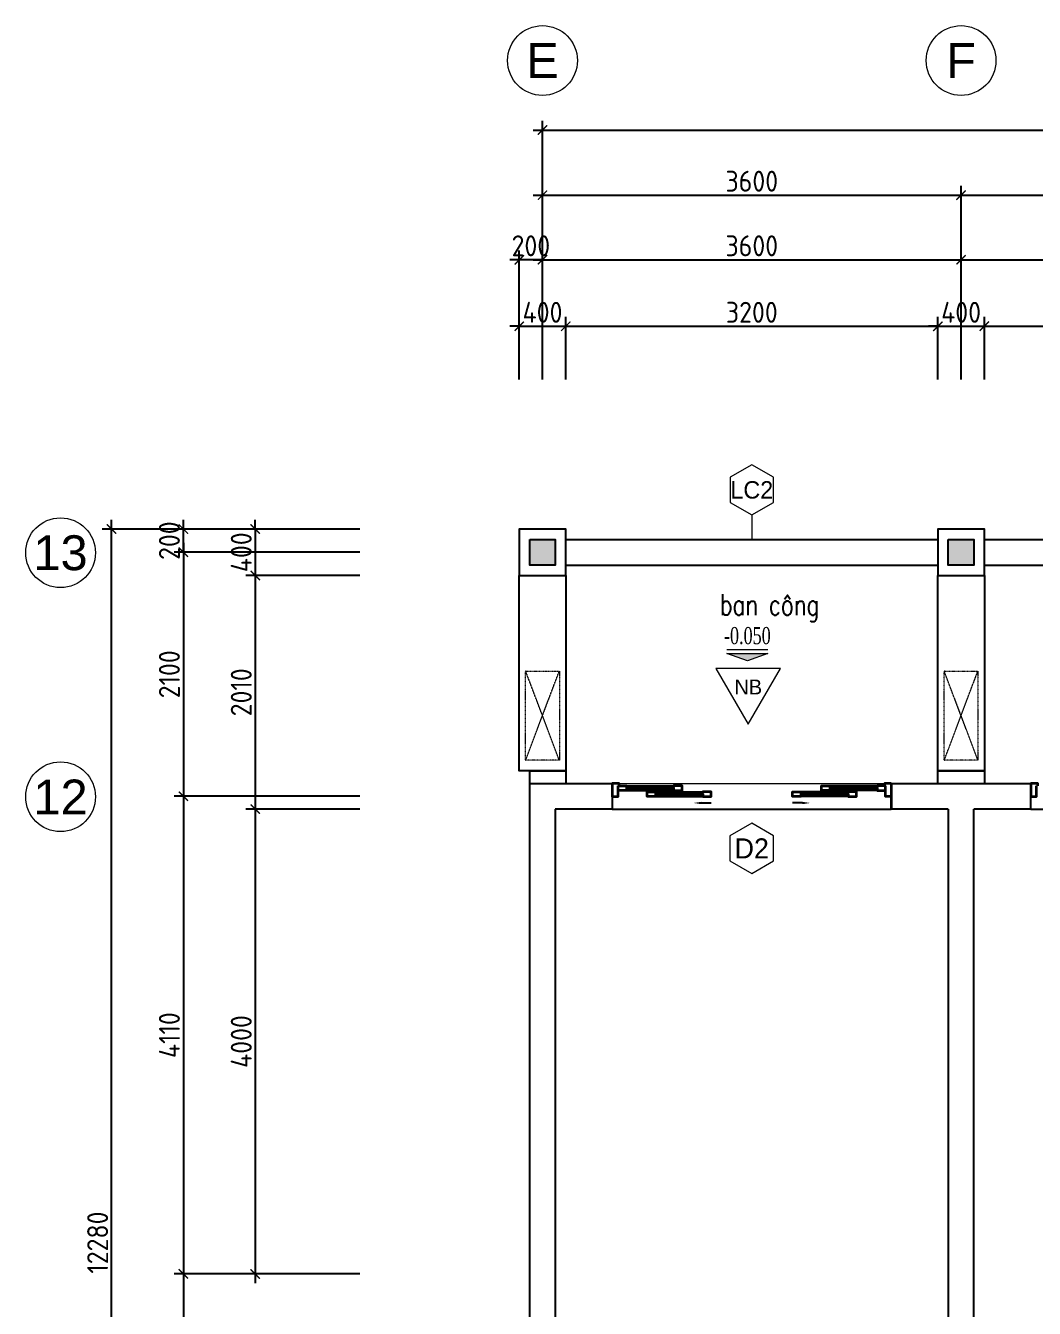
# Model space of a CAD drawing. Header units: millimetres. Extents: x 370 to 37395, y 1571 to 23130.
# Drawn here: x 370 to 9045, y 12093 to 23130 of the extents above; entities that cross this region are included whole.
import ezdxf
from ezdxf.enums import TextEntityAlignment as Align

# ---------------------------------------------------------------- set-up
doc = ezdxf.new("R2010")
doc.units = ezdxf.units.MM
doc.linetypes.add('HIDDEN2', pattern=[0.1875, 0.125, -0.0625])
for name, color, linetype, lineweight in [('252 DIM', 251, 'Continuous', 5), ('KHUAT', 254, 'HIDDEN2', 15), ('NEW', 11, 'Continuous', 35), ('ZONES', 7, 'Continuous', 18)]:
    doc.layers.add(name, color=color, linetype=linetype, lineweight=lineweight)
for name, color, linetype in [('Dim', 144, 'Continuous'), ('HATCH', 8, 'Continuous'), ('MURC', 7, 'Continuous'), ('TEXT', 11, 'Continuous'), ('THAY', 9, 'Continuous'), ('tuong', 11, 'Continuous')]:
    doc.layers.add(name, color=color, linetype=linetype)
doc.styles.add('ARIALH', font='VnArialH.TTF')
doc.styles.add('AVANTH', font='VnAvantH.TTF')
doc.styles.add('ISOCP', font='isocp.shx')
doc.styles.add('VNS', font='vntimeh.shx', dxfattribs={"width": 0.7})
doc.styles.add('VNSIMLI', font='vnsimli.shx', dxfattribs={"width": 0.75})
doc.dimstyles.new('1-100', dxfattribs={"dimtxt": 180, "dimasz": 80, "dimexe": 80, "dimexo": 0, "dimgap": 30, "dimtad": 1, "dimdec": 0, "dimzin": 0, "dimdsep": 46, "dimtxsty": 'ISOCP', "dimblk1": 'ARCHTICK', "dimblk2": 'ARCHTICK', "dimsah": 1, "dimcen": 0.09, "dimdle": 80, "dimclrd": 8, "dimclre": 256, "dimclrt": 11, "dimadec": 0, "dimazin": 0, "dimtfac": 1, "dimtdec": 0, "dimtix": 1, "dimtmove": 2, "dimatfit": 3, "dimldrblk": 'ARCHTICK', "dimfxl": 80, "dimtolj": 1, "dimtzin": 0, "dimlwd": -1, "dimarcsym": 0})

# ---------------------------------------------------------------- blocks, each defined once
blk = doc.blocks.new('_ArchTick')
at = {"color": 0, "linetype": 'ByBlock', "const_width": 0.15}
blk.add_lwpolyline([(-0.5, -0.5), (0.5, 0.5)], dxfattribs=at)
blk = doc.blocks.new('*D654')
at = {"layer": 'Defpoints', "color": 0, "transparency": 16777216}
for p in [(5015, 20544), (4615, 20085), (5015, 20085)]:
    blk.add_point(p, dxfattribs=at)
at = {"layer": 'Dim', "color": 8, "transparency": 16777216}
for p, q in [((4615, 20544), (4535, 20544)), ((4615, 20544), (5015, 20544)), ((5015, 20544), (5095, 20544))]:
    blk.add_line(p, q, dxfattribs=at)
at = {"layer": 'Dim', "lineweight": -2, "transparency": 16777216}
for p, q in [((4615, 20085), (4615, 20624)), ((5015, 20085), (5015, 20624))]:
    blk.add_line(p, q, dxfattribs=at)
at = {"layer": 'Dim', "color": 8, "transparency": 16777216, "xscale": 80, "yscale": 80, "zscale": 80}
blk.add_blockref('_ArchTick', (4615, 20544), dxfattribs=at)
at = {"layer": 'Dim', "color": 8, "transparency": 16777216, "xscale": 80, "yscale": 80, "zscale": 80, "rotation": 180}
blk.add_blockref('_ArchTick', (5015, 20544), dxfattribs=at)
at = {"layer": 'Dim', "color": 11, "transparency": 16777216, "insert": (4815, 20664), "char_height": 180, "attachment_point": 5, "style": 'ISOCP'}
blk.add_mtext('\\A1;400', dxfattribs=at)
blk = doc.blocks.new('*D655')
at = {"layer": 'Defpoints', "color": 0, "transparency": 16777216}
for p in [(8215, 20544), (5015, 20085), (8215, 20085)]:
    blk.add_point(p, dxfattribs=at)
at = {"layer": 'Dim', "color": 8, "transparency": 16777216}
blk.add_line((4935, 20544), (8295, 20544), dxfattribs=at)
at = {"layer": 'Dim', "lineweight": -2, "transparency": 16777216}
for p, q in [((5015, 20085), (5015, 20624)), ((8215, 20085), (8215, 20624))]:
    blk.add_line(p, q, dxfattribs=at)
at = {"layer": 'Dim', "color": 8, "transparency": 16777216, "xscale": 80, "yscale": 80, "zscale": 80, "rotation": 180}
blk.add_blockref('_ArchTick', (5015, 20544), dxfattribs=at)
at = {"layer": 'Dim', "color": 8, "transparency": 16777216, "xscale": 80, "yscale": 80, "zscale": 80}
blk.add_blockref('_ArchTick', (8215, 20544), dxfattribs=at)
at = {"layer": 'Dim', "color": 11, "transparency": 16777216, "insert": (6615, 20664), "char_height": 180, "attachment_point": 5, "style": 'ISOCP'}
blk.add_mtext('\\A1;3200', dxfattribs=at)
blk = doc.blocks.new('*D656')
at = {"layer": 'Defpoints', "color": 0, "transparency": 16777216}
for p in [(8615, 20544), (8215, 20085), (8615, 20085)]:
    blk.add_point(p, dxfattribs=at)
at = {"layer": 'Dim', "color": 8, "transparency": 16777216}
for p, q in [((8215, 20544), (8135, 20544)), ((8215, 20544), (8615, 20544)), ((8615, 20544), (8695, 20544))]:
    blk.add_line(p, q, dxfattribs=at)
at = {"layer": 'Dim', "lineweight": -2, "transparency": 16777216}
for p, q in [((8215, 20085), (8215, 20624)), ((8615, 20085), (8615, 20624))]:
    blk.add_line(p, q, dxfattribs=at)
at = {"layer": 'Dim', "color": 8, "transparency": 16777216, "xscale": 80, "yscale": 80, "zscale": 80}
blk.add_blockref('_ArchTick', (8215, 20544), dxfattribs=at)
at = {"layer": 'Dim', "color": 8, "transparency": 16777216, "xscale": 80, "yscale": 80, "zscale": 80, "rotation": 180}
blk.add_blockref('_ArchTick', (8615, 20544), dxfattribs=at)
at = {"layer": 'Dim', "color": 11, "transparency": 16777216, "insert": (8415, 20664), "char_height": 180, "attachment_point": 5, "style": 'ISOCP'}
blk.add_mtext('\\A1;400', dxfattribs=at)
blk = doc.blocks.new('*D637')
at = {"layer": 'Defpoints', "color": 0, "transparency": 16777216}
for p in [(11815, 20544), (8615, 20085), (11815, 20085)]:
    blk.add_point(p, dxfattribs=at)
at = {"layer": 'Dim', "color": 8, "transparency": 16777216}
blk.add_line((8535, 20544), (11895, 20544), dxfattribs=at)
at = {"layer": 'Dim', "lineweight": -2, "transparency": 16777216}
for p, q in [((8615, 20085), (8615, 20624)), ((11815, 20085), (11815, 20624))]:
    blk.add_line(p, q, dxfattribs=at)
at = {"layer": 'Dim', "color": 8, "transparency": 16777216, "xscale": 80, "yscale": 80, "zscale": 80, "rotation": 180}
blk.add_blockref('_ArchTick', (8615, 20544), dxfattribs=at)
at = {"layer": 'Dim', "color": 8, "transparency": 16777216, "xscale": 80, "yscale": 80, "zscale": 80}
blk.add_blockref('_ArchTick', (11815, 20544), dxfattribs=at)
at = {"layer": 'Dim', "color": 11, "transparency": 16777216, "insert": (10215, 20664), "char_height": 180, "attachment_point": 5, "style": 'ISOCP'}
blk.add_mtext('\\A1;3200', dxfattribs=at)
blk = doc.blocks.new('*D604')
at = {"layer": 'Defpoints', "color": 0, "transparency": 16777216}
for p in [(8415, 21116), (4815, 20085), (8415, 20085)]:
    blk.add_point(p, dxfattribs=at)
at = {"layer": 'Dim', "lineweight": -2, "transparency": 16777216}
for p, q in [((4815, 20085), (4815, 21196)), ((8415, 20085), (8415, 21196))]:
    blk.add_line(p, q, dxfattribs=at)
at = {"layer": 'Dim', "color": 8, "transparency": 16777216}
blk.add_line((4735, 21116), (8495, 21116), dxfattribs=at)
at = {"layer": 'Dim', "color": 8, "transparency": 16777216, "xscale": 80, "yscale": 80, "zscale": 80, "rotation": 180}
blk.add_blockref('_ArchTick', (4815, 21116), dxfattribs=at)
at = {"layer": 'Dim', "color": 8, "transparency": 16777216, "xscale": 80, "yscale": 80, "zscale": 80}
blk.add_blockref('_ArchTick', (8415, 21116), dxfattribs=at)
at = {"layer": 'Dim', "color": 11, "transparency": 16777216, "insert": (6615, 21236), "char_height": 180, "attachment_point": 5, "style": 'ISOCP'}
blk.add_mtext('\\A1;3600', dxfattribs=at)
blk = doc.blocks.new('*D605')
at = {"layer": 'Defpoints', "color": 0, "transparency": 16777216}
for p in [(12015, 21116), (8415, 20085), (12015, 20085)]:
    blk.add_point(p, dxfattribs=at)
at = {"layer": 'Dim', "lineweight": -2, "transparency": 16777216}
for p, q in [((8415, 20085), (8415, 21196)), ((12015, 20085), (12015, 21196))]:
    blk.add_line(p, q, dxfattribs=at)
at = {"layer": 'Dim', "color": 8, "transparency": 16777216}
blk.add_line((8335, 21116), (12095, 21116), dxfattribs=at)
at = {"layer": 'Dim', "color": 8, "transparency": 16777216, "xscale": 80, "yscale": 80, "zscale": 80, "rotation": 180}
blk.add_blockref('_ArchTick', (8415, 21116), dxfattribs=at)
at = {"layer": 'Dim', "color": 8, "transparency": 16777216, "xscale": 80, "yscale": 80, "zscale": 80}
blk.add_blockref('_ArchTick', (12015, 21116), dxfattribs=at)
at = {"layer": 'Dim', "color": 11, "transparency": 16777216, "insert": (10215, 21236), "char_height": 180, "attachment_point": 5, "style": 'ISOCP'}
blk.add_mtext('\\A1;3600', dxfattribs=at)
blk = doc.blocks.new('*D610')
at = {"layer": 'Defpoints', "color": 0, "transparency": 16777216}
for p in [(4615, 21116), (4615, 20085), (4815, 20085)]:
    blk.add_point(p, dxfattribs=at)
at = {"layer": 'Dim', "lineweight": -2, "transparency": 16777216}
for p, q in [((4615, 20085), (4615, 21196)), ((4815, 20085), (4815, 21196))]:
    blk.add_line(p, q, dxfattribs=at)
at = {"layer": 'Dim', "color": 8, "transparency": 16777216}
for p, q in [((4615, 21116), (4535, 21116)), ((4815, 21116), (4615, 21116)), ((4815, 21116), (4895, 21116))]:
    blk.add_line(p, q, dxfattribs=at)
at = {"layer": 'Dim', "color": 8, "transparency": 16777216, "xscale": 80, "yscale": 80, "zscale": 80}
blk.add_blockref('_ArchTick', (4615, 21116), dxfattribs=at)
at = {"layer": 'Dim', "color": 8, "transparency": 16777216, "xscale": 80, "yscale": 80, "zscale": 80, "rotation": 180}
blk.add_blockref('_ArchTick', (4815, 21116), dxfattribs=at)
at = {"layer": 'Dim', "color": 11, "transparency": 16777216, "insert": (4715, 21236), "char_height": 180, "attachment_point": 5, "style": 'ISOCP'}
blk.add_mtext('\\A1;200', dxfattribs=at)
blk = doc.blocks.new('*D600')
at = {"layer": 'Defpoints', "color": 0, "transparency": 16777216}
for p in [(3244, 18799), (2344, 18399), (3244, 18399)]:
    blk.add_point(p, dxfattribs=at)
at = {"layer": 'Dim', "color": 8, "transparency": 16777216}
for p, q in [((2344, 18799), (2344, 18879)), ((2344, 18799), (2344, 18399)), ((2344, 18399), (2344, 18319))]:
    blk.add_line(p, q, dxfattribs=at)
at = {"layer": 'Dim', "lineweight": -2, "transparency": 16777216}
for p, q in [((3244, 18799), (2264, 18799)), ((3244, 18399), (2264, 18399))]:
    blk.add_line(p, q, dxfattribs=at)
at = {"layer": 'Dim', "color": 8, "transparency": 16777216, "xscale": 80, "yscale": 80, "zscale": 80}
for p, rotation in [((2344, 18799), 270), ((2344, 18399), 90)]:
    blk.add_blockref('_ArchTick', p, dxfattribs=dict(at, rotation=rotation))
at = {"layer": 'Dim', "color": 11, "transparency": 16777216, "insert": (2224, 18599), "char_height": 180, "attachment_point": 5, "rotation": 90, "style": 'ISOCP'}
blk.add_mtext('\\A1;400', dxfattribs=at)
blk = doc.blocks.new('*D601')
at = {"layer": 'Defpoints', "color": 0, "transparency": 16777216}
for p in [(3244, 18399), (2344, 16389), (3244, 16389)]:
    blk.add_point(p, dxfattribs=at)
at = {"layer": 'Dim', "color": 8, "transparency": 16777216}
blk.add_line((2344, 18479), (2344, 16309), dxfattribs=at)
at = {"layer": 'Dim', "lineweight": -2, "transparency": 16777216}
for p, q in [((3244, 18399), (2264, 18399)), ((3244, 16389), (2264, 16389))]:
    blk.add_line(p, q, dxfattribs=at)
at = {"layer": 'Dim', "color": 8, "transparency": 16777216, "xscale": 80, "yscale": 80, "zscale": 80}
for p, rotation in [((2344, 18399), 90), ((2344, 16389), 270)]:
    blk.add_blockref('_ArchTick', p, dxfattribs=dict(at, rotation=rotation))
at = {"layer": 'Dim', "color": 11, "transparency": 16777216, "insert": (2224, 17394), "char_height": 180, "attachment_point": 5, "rotation": 90, "style": 'ISOCP'}
blk.add_mtext('\\A1;2010', dxfattribs=at)
blk = doc.blocks.new('*D611')
at = {"layer": 'Defpoints', "color": 0, "transparency": 16777216}
for p in [(3244, 16389), (2344, 12389), (3244, 12389)]:
    blk.add_point(p, dxfattribs=at)
at = {"layer": 'Dim', "color": 8, "transparency": 16777216}
blk.add_line((2344, 16469), (2344, 12309), dxfattribs=at)
at = {"layer": 'Dim', "lineweight": -2, "transparency": 16777216}
for p, q in [((3244, 16389), (2264, 16389)), ((3244, 12389), (2264, 12389))]:
    blk.add_line(p, q, dxfattribs=at)
at = {"layer": 'Dim', "color": 8, "transparency": 16777216, "xscale": 80, "yscale": 80, "zscale": 80}
for p, rotation in [((2344, 16389), 90), ((2344, 12389), 270)]:
    blk.add_blockref('_ArchTick', p, dxfattribs=dict(at, rotation=rotation))
at = {"layer": 'Dim', "color": 11, "transparency": 16777216, "insert": (2224, 14389), "char_height": 180, "attachment_point": 5, "rotation": 90, "style": 'ISOCP'}
blk.add_mtext('\\A1;4000', dxfattribs=at)
blk = doc.blocks.new('*D612')
at = {"layer": 'Defpoints', "color": 0, "transparency": 16777216}
for p in [(3244, 18599), (1726, 16499), (3244, 16499)]:
    blk.add_point(p, dxfattribs=at)
at = {"layer": 'Dim', "color": 8, "transparency": 16777216}
blk.add_line((1726, 18679), (1726, 16419), dxfattribs=at)
at = {"layer": 'Dim', "lineweight": -2, "transparency": 16777216}
for p, q in [((3244, 18599), (1646, 18599)), ((3244, 16499), (1646, 16499))]:
    blk.add_line(p, q, dxfattribs=at)
at = {"layer": 'Dim', "color": 8, "transparency": 16777216, "xscale": 80, "yscale": 80, "zscale": 80}
for p, rotation in [((1726, 18599), 90), ((1726, 16499), 270)]:
    blk.add_blockref('_ArchTick', p, dxfattribs=dict(at, rotation=rotation))
at = {"layer": 'Dim', "color": 11, "transparency": 16777216, "insert": (1606, 17549), "char_height": 180, "attachment_point": 5, "rotation": 90, "style": 'ISOCP'}
blk.add_mtext('\\A1;2100', dxfattribs=at)
blk = doc.blocks.new('*D613')
at = {"layer": 'Defpoints', "color": 0, "transparency": 16777216}
for p in [(3244, 16499), (1726, 12389), (3244, 12389)]:
    blk.add_point(p, dxfattribs=at)
at = {"layer": 'Dim', "color": 8, "transparency": 16777216}
blk.add_line((1726, 16579), (1726, 12309), dxfattribs=at)
at = {"layer": 'Dim', "lineweight": -2, "transparency": 16777216}
for p, q in [((3244, 16499), (1646, 16499)), ((3244, 12389), (1646, 12389))]:
    blk.add_line(p, q, dxfattribs=at)
at = {"layer": 'Dim', "color": 8, "transparency": 16777216, "xscale": 80, "yscale": 80, "zscale": 80}
for p, rotation in [((1726, 16499), 90), ((1726, 12389), 270)]:
    blk.add_blockref('_ArchTick', p, dxfattribs=dict(at, rotation=rotation))
at = {"layer": 'Dim', "color": 11, "transparency": 16777216, "insert": (1606, 14444), "char_height": 180, "attachment_point": 5, "rotation": 90, "style": 'ISOCP'}
blk.add_mtext('\\A1;4110', dxfattribs=at)
blk = doc.blocks.new('*D614')
at = {"layer": 'Defpoints', "color": 0, "transparency": 16777216}
for p in [(3244, 12389), (1726, 8719), (3244, 8719)]:
    blk.add_point(p, dxfattribs=at)
at = {"layer": 'Dim', "lineweight": -2, "transparency": 16777216}
for p, q in [((3244, 12389), (1646, 12389)), ((3244, 8719), (1646, 8719))]:
    blk.add_line(p, q, dxfattribs=at)
at = {"layer": 'Dim', "color": 8, "transparency": 16777216}
blk.add_line((1726, 12469), (1726, 8639), dxfattribs=at)
at = {"layer": 'Dim', "color": 8, "transparency": 16777216, "xscale": 80, "yscale": 80, "zscale": 80}
for p, rotation in [((1726, 12389), 90), ((1726, 8719), 270)]:
    blk.add_blockref('_ArchTick', p, dxfattribs=dict(at, rotation=rotation))
at = {"layer": 'Dim', "color": 11, "transparency": 16777216, "insert": (1606, 10554), "char_height": 180, "attachment_point": 5, "rotation": 90, "style": 'ISOCP'}
blk.add_mtext('\\A1;3670', dxfattribs=at)
blk = doc.blocks.new('AXIS')
at = {"layer": 'ZONES'}
blk.add_circle((0, 0), 300, dxfattribs=at)
at = {"layer": 'ZONES', "style": 'ARIALH'}
blk.add_attdef('TENTRUCDINHVI', text='', height=300, dxfattribs=at).set_placement((0, 0), align=Align.MIDDLE)
blk = doc.blocks.new('*D616')
at = {"layer": 'Defpoints', "color": 0, "transparency": 16777216}
for p in [(1726, 18799), (3244, 18799), (3244, 18599)]:
    blk.add_point(p, dxfattribs=at)
at = {"layer": 'Dim', "color": 8, "transparency": 16777216}
for p, q in [((1726, 18799), (1726, 18879)), ((1726, 18599), (1726, 18799)), ((1726, 18599), (1726, 18519))]:
    blk.add_line(p, q, dxfattribs=at)
at = {"layer": 'Dim', "lineweight": -2, "transparency": 16777216}
for p, q in [((3244, 18799), (1646, 18799)), ((3244, 18599), (1646, 18599))]:
    blk.add_line(p, q, dxfattribs=at)
at = {"layer": 'Dim', "color": 8, "transparency": 16777216, "xscale": 80, "yscale": 80, "zscale": 80}
for p, rotation in [((1726, 18799), 270), ((1726, 18599), 90)]:
    blk.add_blockref('_ArchTick', p, dxfattribs=dict(at, rotation=rotation))
at = {"layer": 'Dim', "color": 11, "transparency": 16777216, "insert": (1606, 18699), "char_height": 180, "attachment_point": 5, "rotation": 90, "style": 'ISOCP'}
blk.add_mtext('\\A1;200', dxfattribs=at)
blk = doc.blocks.new('*D618')
at = {"layer": 'Defpoints', "color": 0, "transparency": 16777216}
for p in [(1109, 18799), (3244, 18799), (3244, 6519)]:
    blk.add_point(p, dxfattribs=at)
at = {"layer": 'Dim', "color": 8, "transparency": 16777216}
blk.add_line((1109, 6439), (1109, 18879), dxfattribs=at)
at = {"layer": 'Dim', "lineweight": -2, "transparency": 16777216}
for p, q in [((3244, 18799), (1029, 18799)), ((3244, 6519), (1029, 6519))]:
    blk.add_line(p, q, dxfattribs=at)
at = {"layer": 'Dim', "color": 8, "transparency": 16777216, "xscale": 80, "yscale": 80, "zscale": 80}
for p, rotation in [((1109, 18799), 90), ((1109, 6519), 270)]:
    blk.add_blockref('_ArchTick', p, dxfattribs=dict(at, rotation=rotation))
at = {"layer": 'Dim', "color": 11, "transparency": 16777216, "insert": (989, 12659), "char_height": 180, "attachment_point": 5, "rotation": 90, "style": 'ISOCP'}
blk.add_mtext('\\A1;12280', dxfattribs=at)
blk = doc.blocks.new('CAODO')
blk.add_hatch(color=256).paths.add_polyline_path([(0, 0), (-225, 80), (225, 80)])
blk.add_line((-225, 124), (225, 124))
blk.add_lwpolyline([(0, 0), (-225, 80), (225, 80), (0, 0)])
at = {"layer": 'ZONES', "style": 'VNS', "width": 0.7}
blk.add_attdef('CAODO', text='', height=187, dxfattribs=at).set_placement((0, 274), align=Align.MIDDLE)
blk = doc.blocks.new('*D623')
at = {"layer": 'Defpoints', "color": 0, "transparency": 16777216}
for p in [(8415, 21672), (4815, 20559), (8415, 20559)]:
    blk.add_point(p, dxfattribs=at)
at = {"layer": 'Dim', "lineweight": -2, "transparency": 16777216}
for p, q in [((4815, 20559), (4815, 21752)), ((8415, 20559), (8415, 21752))]:
    blk.add_line(p, q, dxfattribs=at)
at = {"layer": 'Dim', "color": 8, "transparency": 16777216}
blk.add_line((4735, 21672), (8495, 21672), dxfattribs=at)
at = {"layer": 'Dim', "color": 8, "transparency": 16777216, "xscale": 80, "yscale": 80, "zscale": 80, "rotation": 180}
blk.add_blockref('_ArchTick', (4815, 21672), dxfattribs=at)
at = {"layer": 'Dim', "color": 8, "transparency": 16777216, "xscale": 80, "yscale": 80, "zscale": 80}
blk.add_blockref('_ArchTick', (8415, 21672), dxfattribs=at)
at = {"layer": 'Dim', "color": 11, "transparency": 16777216, "insert": (6615, 21792), "char_height": 180, "attachment_point": 5, "style": 'ISOCP'}
blk.add_mtext('\\A1;3600', dxfattribs=at)
blk = doc.blocks.new('*D624')
at = {"layer": 'Defpoints', "color": 0, "transparency": 16777216}
for p in [(12015, 21672), (8415, 20559), (12015, 20559)]:
    blk.add_point(p, dxfattribs=at)
at = {"layer": 'Dim', "lineweight": -2, "transparency": 16777216}
for p, q in [((8415, 20559), (8415, 21752)), ((12015, 20559), (12015, 21752))]:
    blk.add_line(p, q, dxfattribs=at)
at = {"layer": 'Dim', "color": 8, "transparency": 16777216}
blk.add_line((8335, 21672), (12095, 21672), dxfattribs=at)
at = {"layer": 'Dim', "color": 8, "transparency": 16777216, "xscale": 80, "yscale": 80, "zscale": 80, "rotation": 180}
blk.add_blockref('_ArchTick', (8415, 21672), dxfattribs=at)
at = {"layer": 'Dim', "color": 8, "transparency": 16777216, "xscale": 80, "yscale": 80, "zscale": 80}
blk.add_blockref('_ArchTick', (12015, 21672), dxfattribs=at)
at = {"layer": 'Dim', "color": 11, "transparency": 16777216, "insert": (10215, 21792), "char_height": 180, "attachment_point": 5, "style": 'ISOCP'}
blk.add_mtext('\\A1;3600', dxfattribs=at)
blk = doc.blocks.new('*D592')
at = {"layer": 'Defpoints', "color": 0, "transparency": 16777216}
for p in [(33615, 22232), (4815, 20559), (33615, 20559)]:
    blk.add_point(p, dxfattribs=at)
at = {"layer": 'Dim', "lineweight": -2, "transparency": 16777216}
for p, q in [((4815, 20559), (4815, 22312)), ((33615, 20559), (33615, 22312))]:
    blk.add_line(p, q, dxfattribs=at)
at = {"layer": 'Dim', "color": 8, "transparency": 16777216}
blk.add_line((4735, 22232), (33695, 22232), dxfattribs=at)
at = {"layer": 'Dim', "color": 8, "transparency": 16777216, "xscale": 80, "yscale": 80, "zscale": 80, "rotation": 180}
blk.add_blockref('_ArchTick', (4815, 22232), dxfattribs=at)
at = {"layer": 'Dim', "color": 8, "transparency": 16777216, "xscale": 80, "yscale": 80, "zscale": 80}
blk.add_blockref('_ArchTick', (33615, 22232), dxfattribs=at)
at = {"layer": 'Dim', "color": 11, "transparency": 16777216, "insert": (19215, 22352), "char_height": 180, "attachment_point": 5, "style": 'ISOCP'}
blk.add_mtext('\\A1;28800', dxfattribs=at)
blk = doc.blocks.new('D-W')
blk.add_lwpolyline([(0, 0), (-260, -150), (-260, -450), (0, -600), (260, -450), (260, -150)], close=True)
at = {"layer": 'ZONES', "style": 'AVANTH'}
blk.add_attdef('DS', text='', height=240, dxfattribs=at).set_placement((0, -300), align=Align.MIDDLE)
blk = doc.blocks.new('MAT')
blk.add_lwpolyline([(-11, 95), (508, 995), (-531, 995)], close=True)
at = {"layer": 'ZONES', "style": 'AVANTH'}
blk.add_attdef('DS', text='', height=240, dxfattribs=at).set_placement((-11, 695), align=Align.MIDDLE)

msp = doc.modelspace()

# ---------------------------------------------------------------- hatches: boundary and pattern name
at = {"layer": 'HATCH'}
for points in [[(4924.9, 18488.6), (4704.9, 18488.6), (4704.9, 18708.6), (4924.9, 18708.6)], [(8524.9, 18488.6), (8304.9, 18488.6), (8304.9, 18708.6), (8524.9, 18708.6)]]:
    msp.add_hatch(color=256, dxfattribs=at).paths.add_polyline_path(points)

# ---------------------------------------------------------------- linework, layer by layer
at = {"layer": '252 DIM'}
msp.add_line((5414.9, 16608.6), (7814.9, 16608.6), dxfattribs=at)
at = {"layer": 'HATCH', "linetype": 'Continuous'}
for p, q in [((5414.9, 16388.6), (7814.9, 16388.6)), ((9014.9, 16388.6), (11414.9, 16388.6))]:
    msp.add_line(p, q, dxfattribs=at)
at = {"layer": 'KHUAT'}
for p, q in [((4670.1, 16809.3), (4959.7, 17576.7)), ((4959.7, 16809.3), (4670.1, 17576.7)), ((8270.1, 16809.3), (8559.7, 17576.7)), ((8559.7, 16809.3), (8270.1, 17576.7))]:
    msp.add_line(p, q, dxfattribs=at)
for points in [[(4959.7, 16809.3), (4670.1, 16809.3), (4670.1, 17576.7), (4959.7, 17576.7)], [(8559.7, 16809.3), (8270.1, 16809.3), (8270.1, 17576.7), (8559.7, 17576.7)]]:
    msp.add_lwpolyline(points, close=True, dxfattribs=at)
at = {"layer": 'MURC'}
for p, q in [((6179.5, 16441.6), (6264.8, 16441.6)), ((7050.2, 16441.6), (6964.9, 16441.6))]:
    msp.add_line(p, q, dxfattribs=at)
for points in [[(5942.9, 16571.6), (5536.9, 16571.6), (5536.9, 16565.6), (5942.9, 16565.6)], [(7286.9, 16571.6), (7692.9, 16571.6), (7692.9, 16565.6), (7286.9, 16565.6)], [(6192.9, 16521.6), (5786.9, 16521.6), (5786.9, 16515.6), (6192.9, 16515.6)], [(7036.9, 16521.6), (7442.9, 16521.6), (7442.9, 16515.6), (7036.9, 16515.6)]]:
    msp.add_lwpolyline(points, close=True, dxfattribs=at)
at = {"layer": 'NEW'}
msp.add_line((7814.9, 16608.6), (7814.9, 16388.6), dxfattribs=at)
for points in [[(5474.9, 16588.6), (5474.9, 16608.6), (5414.9, 16608.6), (5414.9, 16498.6), (5464.9, 16498.6), (5464.9, 16588.6), (5464.9, 16588.6)], [(5464.9, 16588.6), (5528.9, 16588.6), (5528.9, 16586.6), (5530.9, 16586.6), (5530.9, 16588.6), (5536.9, 16588.6), (5536.9, 16586.6), (5542.9, 16580.6), (5544.9, 16580.6), (5544.9, 16571.6), (5536.9, 16571.6), (5536.9, 16548.6), (5530.9, 16548.6), (5530.9, 16550.6), (5528.9, 16550.6), (5528.9, 16548.6), (5464.9, 16548.6)], [(7764.9, 16588.6), (7700.9, 16588.6), (7700.9, 16586.6), (7698.9, 16586.6), (7698.9, 16588.6), (7692.9, 16588.6), (7692.9, 16586.6), (7686.9, 16580.6), (7684.9, 16580.6), (7684.9, 16571.6), (7692.9, 16571.6), (7692.9, 16548.6), (7698.9, 16548.6), (7698.9, 16550.6), (7700.9, 16550.6), (7700.9, 16548.6), (7764.9, 16548.6)], [(7814.9, 16608.6), (7754.9, 16608.6), (7754.9, 16588.6)], [(7814.9, 16498.6), (7764.9, 16498.6), (7764.9, 16588.6), (7764.9, 16588.6)], [(9074.9, 16588.6), (9074.9, 16608.6), (9014.9, 16608.6), (9014.9, 16498.6), (9064.9, 16498.6), (9064.9, 16588.6), (9064.9, 16588.6)]]:
    msp.add_lwpolyline(points, dxfattribs=at)
for points in [[(5950.9, 16548.6), (6014.9, 16548.6), (6014.9, 16588.6), (5950.9, 16588.6), (5950.9, 16588.6), (5950.9, 16586.6), (5948.9, 16586.6), (5948.9, 16588.6), (5942.9, 16588.6), (5942.9, 16586.6), (5936.9, 16580.6), (5934.9, 16580.6), (5934.9, 16571.6), (5942.9, 16571.6), (5942.9, 16548.6), (5948.9, 16548.6), (5948.9, 16550.6), (5950.9, 16550.6)], [(7278.9, 16548.6), (7214.9, 16548.6), (7214.9, 16588.6), (7278.9, 16588.6), (7278.9, 16588.6), (7278.9, 16586.6), (7280.9, 16586.6), (7280.9, 16588.6), (7286.9, 16588.6), (7286.9, 16586.6), (7292.9, 16580.6), (7294.9, 16580.6), (7294.9, 16571.6), (7286.9, 16571.6), (7286.9, 16548.6), (7280.9, 16548.6), (7280.9, 16550.6), (7278.9, 16550.6)], [(5778.9, 16498.6), (5714.9, 16498.6), (5714.9, 16538.6), (5778.9, 16538.6), (5778.9, 16538.6), (5778.9, 16536.6), (5780.9, 16536.6), (5780.9, 16538.6), (5786.9, 16538.6), (5786.9, 16536.6), (5792.9, 16530.6), (5794.9, 16530.6), (5794.9, 16521.6), (5786.9, 16521.6), (5786.9, 16498.6), (5780.9, 16498.6), (5780.9, 16500.6), (5778.9, 16500.6)], [(6200.9, 16498.6), (6264.9, 16498.6), (6264.9, 16538.6), (6200.9, 16538.6), (6200.9, 16538.6), (6200.9, 16536.6), (6198.9, 16536.6), (6198.9, 16538.6), (6192.9, 16538.6), (6192.9, 16536.6), (6186.9, 16530.6), (6184.9, 16530.6), (6184.9, 16521.6), (6192.9, 16521.6), (6192.9, 16498.6), (6198.9, 16498.6), (6198.9, 16500.6), (6200.9, 16500.6)], [(7028.9, 16498.6), (6964.9, 16498.6), (6964.9, 16538.6), (7028.9, 16538.6), (7028.9, 16538.6), (7028.9, 16536.6), (7030.9, 16536.6), (7030.9, 16538.6), (7036.9, 16538.6), (7036.9, 16536.6), (7042.9, 16530.6), (7044.9, 16530.6), (7044.9, 16521.6), (7036.9, 16521.6), (7036.9, 16498.6), (7030.9, 16498.6), (7030.9, 16500.6), (7028.9, 16500.6)], [(7450.9, 16498.6), (7514.9, 16498.6), (7514.9, 16538.6), (7450.9, 16538.6), (7450.9, 16538.6), (7450.9, 16536.6), (7448.9, 16536.6), (7448.9, 16538.6), (7442.9, 16538.6), (7442.9, 16536.6), (7436.9, 16530.6), (7434.9, 16530.6), (7434.9, 16521.6), (7442.9, 16521.6), (7442.9, 16498.6), (7448.9, 16498.6), (7448.9, 16500.6), (7450.9, 16500.6)]]:
    msp.add_lwpolyline(points, close=True, dxfattribs=at)
at = {"layer": 'THAY', "ltscale": 400}
for p, q in [((5014.9, 18708.6), (8214.9, 18708.6)), ((8614.9, 18708.6), (11814.9, 18708.6)), ((5014.9, 18488.6), (8214.9, 18488.6)), ((8614.9, 18488.6), (11814.9, 18488.6))]:
    msp.add_line(p, q, dxfattribs=at)
for points in [[(4614.9, 18398.6), (5014.9, 18398.6), (5014.9, 16718.6), (4614.9, 16718.6)], [(8214.9, 18398.6), (8614.9, 18398.6), (8614.9, 16718.6), (8214.9, 16718.6)]]:
    msp.add_lwpolyline(points, close=True, dxfattribs=at)
at = {"layer": 'THAY'}
for points in [[(5536.9, 16588.6), (5942.9, 16588.6)], [(7692.9, 16588.6), (7286.9, 16588.6)], [(5536.9, 16548.6), (5942.9, 16548.6)], [(5786.9, 16538.6), (6192.9, 16538.6)], [(5786.9, 16498.6), (6192.9, 16498.6)], [(7442.9, 16538.6), (7036.9, 16538.6)], [(7442.9, 16498.6), (7036.9, 16498.6)], [(7692.9, 16548.6), (7286.9, 16548.6)]]:
    msp.add_lwpolyline(points, dxfattribs=at)
at = {"layer": 'THAY', "color": 8}
for points in [[(5536.9, 16586.6), (5942.9, 16586.6)], [(5544.9, 16580.6), (5934.9, 16580.6)], [(5544.9, 16556.6), (5934.9, 16556.6)], [(7692.9, 16586.6), (7286.9, 16586.6)], [(7684.9, 16580.6), (7294.9, 16580.6)], [(7684.9, 16556.6), (7294.9, 16556.6)], [(5536.9, 16550.6), (5942.9, 16550.6)], [(5786.9, 16536.6), (6192.9, 16536.6)], [(5786.9, 16500.6), (6192.9, 16500.6)], [(5794.9, 16530.6), (6184.9, 16530.6)], [(5794.9, 16506.6), (6184.9, 16506.6)], [(7442.9, 16536.6), (7036.9, 16536.6)], [(7442.9, 16500.6), (7036.9, 16500.6)], [(7434.9, 16530.6), (7044.9, 16530.6)], [(7434.9, 16506.6), (7044.9, 16506.6)], [(7692.9, 16550.6), (7286.9, 16550.6)]]:
    msp.add_lwpolyline(points, dxfattribs=at)
at = {"layer": 'THAY', "color": 7}
for points in [[(5536.9, 16550.6), (5536.9, 16565.6), (5536.9, 16565.6), (5544.9, 16565.6), (5544.9, 16556.6), (5542.9, 16556.6)], [(5942.9, 16550.6), (5942.9, 16565.6), (5942.9, 16565.6), (5934.9, 16565.6), (5934.9, 16556.6), (5936.9, 16556.6)], [(7286.9, 16550.6), (7286.9, 16565.6), (7286.9, 16565.6), (7294.9, 16565.6), (7294.9, 16556.6), (7292.9, 16556.6)], [(7692.9, 16550.6), (7692.9, 16565.6), (7692.9, 16565.6), (7684.9, 16565.6), (7684.9, 16556.6), (7686.9, 16556.6)], [(5786.9, 16500.6), (5786.9, 16515.6), (5786.9, 16515.6), (5794.9, 16515.6), (5794.9, 16506.6), (5792.9, 16506.6)], [(6192.9, 16500.6), (6192.9, 16515.6), (6192.9, 16515.6), (6184.9, 16515.6), (6184.9, 16506.6), (6186.9, 16506.6)], [(7036.9, 16500.6), (7036.9, 16515.6), (7036.9, 16515.6), (7044.9, 16515.6), (7044.9, 16506.6), (7042.9, 16506.6)], [(7442.9, 16500.6), (7442.9, 16515.6), (7442.9, 16515.6), (7434.9, 16515.6), (7434.9, 16506.6), (7436.9, 16506.6)]]:
    msp.add_lwpolyline(points, close=True, dxfattribs=at)
at = {"layer": 'tuong'}
for p, q in [((4704.9, 16718.6), (5014.9, 16718.6)), ((5014.9, 16718.6), (5014.9, 16608.6)), ((4704.9, 16608.6), (5414.9, 16608.6)), ((5414.9, 16388.6), (4924.9, 16388.6))]:
    msp.add_line(p, q, dxfattribs=at)
at = {"layer": 'tuong', "ltscale": 400}
for p, q in [((5414.9, 16608.6), (5414.9, 16388.6)), ((7814.9, 16608.6), (9014.9, 16608.6)), ((9014.9, 16388.6), (9014.9, 16608.6)), ((4924.9, 16388.6), (4924.9, 8828.6)), ((8304.9, 16388.6), (7814.9, 16388.6)), ((9014.9, 16388.6), (8524.9, 16388.6))]:
    msp.add_line(p, q, dxfattribs=at)
at = {"layer": 'tuong'}
for points in [[(5014.9, 18398.6), (5014.9, 18798.6), (4614.9, 18798.6), (4614.9, 18398.6)], [(8614.9, 18398.6), (8614.9, 18798.6), (8214.9, 18798.6), (8214.9, 18398.6)], [(4704.9, 18708.6), (4924.9, 18708.6), (4924.9, 18488.6), (4704.9, 18488.6)], [(8304.9, 18708.6), (8524.9, 18708.6), (8524.9, 18488.6), (8304.9, 18488.6)]]:
    msp.add_lwpolyline(points, close=True, dxfattribs=at)
for points in [[(5014.9, 8608.6), (5014.9, 8498.6), (4704.9, 8498.6), (4704.9, 16718.6)], [(8214.9, 16608.6), (8214.9, 16718.6), (8614.9, 16718.6), (8614.9, 16608.6)]]:
    msp.add_lwpolyline(points, dxfattribs=at)
at = {"layer": 'tuong', "ltscale": 400}
for points in [[(8304.9, 16388.6), (8304.9, 8828.6)], [(8524.9, 8828.6), (8524.9, 16388.6)]]:
    msp.add_lwpolyline(points, dxfattribs=at)
at = {"layer": 'ZONES'}
msp.add_line((6614.9, 18920), (6614.9, 18708.6), dxfattribs=at)
for points in [[(6112.5, 16441.6, 0, 20, 0), (6179.5, 16441.6, 0, 0, 0)], [(7117.3, 16441.6, 0, 20, 0), (7050.2, 16441.6, 0, 0, 0)]]:
    msp.add_lwpolyline(points, format="xyseb", dxfattribs=at)

# ---------------------------------------------------------------- block references
for p, values in [((4814.9, 22830.5), {'TENTRUCDINHVI': 'e'}), ((8414.9, 22830.5), {'TENTRUCDINHVI': 'f'}), ((669.9, 18595.1), {'TENTRUCDINHVI': '13'}), ((669.9, 16495.1), {'TENTRUCDINHVI': '12'})]:
    msp.add_blockref('AXIS', p, dxfattribs=at).add_auto_attribs(values)
ref = msp.add_blockref('D-W', (6614.9, 18920), dxfattribs=dict(at, xscale=0.7199999999720604, yscale=0.7199999999720604, zscale=0.7199999999999999, rotation=180))
ref.add_attrib('DS', 'lc2', dxfattribs={"height": 150, "style": 'AVANTH'}).set_placement((6614.9, 19136), align=Align.MIDDLE)
for name, p, xscale, yscale, zscale, values in [('CAODO', (6576.7, 17665.6), 0.7875000000931323, 0.7875000000931323, 0.7874999999999659, {'CAODO': '-0.050'}), ('MAT', (6590.4, 17068.1), 0.534599999897182, 0.534599999897182, 0.5345999999901215, {'DS': 'nb'}), ('D-W', (6614.5, 16268), 0.7199999999720604, 0.7199999999720604, 0.7199999999999999, {'DS': 'd2'})]:
    msp.add_blockref(name, p, dxfattribs=dict(at, xscale=xscale, yscale=yscale, zscale=zscale)).add_auto_attribs(values)

# ---------------------------------------------------------------- texts
at = {"layer": 'TEXT', "color": 7, "style": 'VNSIMLI', "width": 0.75}
msp.add_text('ban c«ng', height=180, dxfattribs=at).set_placement((7195.5, 18149), align=Align.MIDDLE_RIGHT)

# ---------------------------------------------------------------- dimensions: what is measured, and where the dimension line sits
at = {"layer": 'Dim'}
for base, p1, p2, picture, middle in [((33614.9, 22232), (4814.9, 20559.1), (33614.9, 20559.1), '*D592', (19214.9, 22352)), ((8414.9, 21672.1), (4814.9, 20559.1), (8414.9, 20559.1), '*D623', (6614.9, 21792.1)), ((12014.9, 21672.1), (8414.9, 20559.1), (12014.9, 20559.1), '*D624', (10214.9, 21792.1)), ((4614.9, 21115.6), (4814.9, 20084.6), (4614.9, 20084.6), '*D610', (4714.9, 21235.7)), ((8414.9, 21115.6), (4814.9, 20084.6), (8414.9, 20084.6), '*D604', (6614.9, 21235.6)), ((12014.9, 21115.6), (8414.9, 20084.6), (12014.9, 20084.6), '*D605', (10214.9, 21235.6)), ((5014.9, 20544.3), (4614.9, 20084.6), (5014.9, 20084.6), '*D654', (4814.9, 20664.3)), ((8214.9, 20544.3), (5014.9, 20084.6), (8214.9, 20084.6), '*D655', (6614.9, 20664.3)), ((8614.9, 20544.3), (8214.9, 20084.6), (8614.9, 20084.6), '*D656', (8414.9, 20664.3)), ((11814.9, 20544.3), (8614.9, 20084.6), (11814.9, 20084.6), '*D637', (10214.9, 20664.3))]:
    dim = msp.add_linear_dim(base=base, p1=p1, p2=p2, dimstyle='1-100', dxfattribs=at)
    dim.commit()
    dim.dimension.update_dxf_attribs({"geometry": picture, "text_midpoint": middle})
for base, p1, p2, picture, middle in [((1109.1, 18798.6), (3243.8, 6518.6), (3243.8, 18798.6), '*D618', (989.1, 12658.6)), ((1726.4, 18798.6), (3243.8, 18598.6), (3243.8, 18798.6), '*D616', (1606.4, 18698.6)), ((2343.6, 18398.6), (3243.8, 18798.6), (3243.8, 18398.6), '*D600', (2223.6, 18598.6)), ((1726.4, 16498.6), (3243.8, 18598.6), (3243.8, 16498.6), '*D612', (1606.4, 17548.6)), ((2343.6, 16388.6), (3243.8, 18398.6), (3243.8, 16388.6), '*D601', (2223.6, 17393.6)), ((1726.4, 12388.6), (3243.8, 16498.6), (3243.8, 12388.6), '*D613', (1606.4, 14443.6)), ((2343.6, 12388.6), (3243.8, 16388.6), (3243.8, 12388.6), '*D611', (2223.6, 14388.6)), ((1726.4, 8718.6), (3243.8, 12388.6), (3243.8, 8718.6), '*D614', (1606.4, 10553.6))]:
    dim = msp.add_linear_dim(base=base, p1=p1, p2=p2, angle=90, dimstyle='1-100', dxfattribs=at)
    dim.commit()
    dim.dimension.update_dxf_attribs({"geometry": picture, "text_midpoint": middle})

doc.saveas('drawing.dxf')
